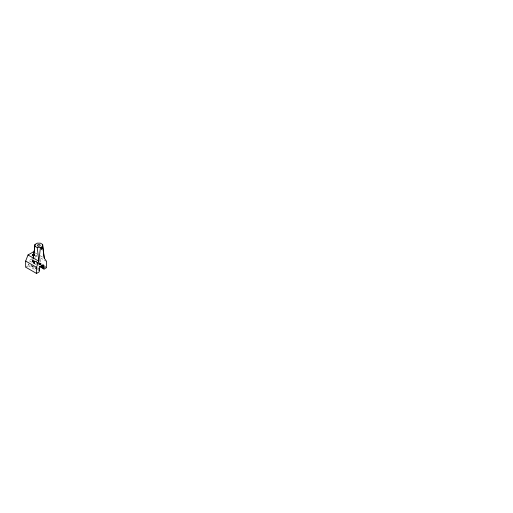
<?xml version="1.0" encoding="UTF-8"?>
<svg xmlns="http://www.w3.org/2000/svg" width="513" height="513" viewBox="0 0 513 513"><rect width="100%" height="100%" fill="white"/><g stroke="black" fill="none" stroke-linecap="round" stroke-linejoin="round"><path stroke-width="0.38" stroke-dasharray="2.56 1.92" d="M25.721 267.196L28.209 265.753L28.843 264.118M38.712 264.528L33.307 261.406L32.595 261.816L33.23 262.855L35.788 261.303L38.494 262.861M32.447 258.623L28.991 260.623L36.423 264.913M34.775 257.308L37.481 255.75M33.307 261.406L32.595 260.392L33.307 259.847L38.712 262.97M28.843 263.983L28.132 264.394L37.596 269.857M35.448 253.018L38.834 254.967M40.181 255.75L42.887 257.308M37.141 255.993L35.788 255.211L35.788 258.257M40.521 257.943L45.926 261.066M39.206 262.528L43.265 264.868M39.392 263.361L40.745 264.137M41.194 264.426L39.168 263.252A1.385 0.802 0 0 1 40.219 264.035A1.385 0.802 0 0 1 39.187 264.804M44.58 266.375L46.606 267.542M35.724 261.418L38.424 262.977M39.103 263.368L41.13 264.541M45.182 266.882L46.536 267.664M32.595 260.258L38.68 263.772M39.354 264.163L40.707 264.939M32.595 260.392L38.68 263.906M39.354 264.298L40.707 265.074M32.595 261.816L36.647 264.163M32.595 261.951L36.647 264.298M33.23 262.855L36.609 264.811M37.635 267.632L39.661 268.799M31.55 265.542L38.982 269.838M30.87 265.292L38.982 269.973M28.209 265.753L36.32 270.441M40.219 259.366L40.219 264.035M32.229 258.834L32.229 261.143M39.321 263.252A1.885 1.09 0 0 1 40.649 264.586A1.885 1.09 0 0 1 38.347 265.356M39.232 263.169A1.545 0.891 0 0 1 40.328 264.266A1.545 0.891 0 0 1 38.43 264.894M32.781 261.829A1.289 0.744 0 0 0 34.711 261.181A1.289 0.744 0 0 0 32.781 260.54A1.289 0.744 0 0 0 32.781 261.829M32.826 261.739A1.193 0.693 0 0 0 34.621 261.143A1.193 0.693 0 0 0 32.826 260.546A1.193 0.693 0 0 0 32.826 261.739"/><path stroke-width="0.77" d="M35.006 244.464L33.422 258.09L35.006 244.464L37.25 243.168L40.418 243.168L42.656 244.464L44.24 258.09L46.606 261.457L46.536 267.664L44.041 269.101L39.315 266.369M42.656 244.464L42.656 246.291L40.418 247.587L38.834 261.213L36.468 267.311L36.468 273.397M41.38 265.33L43.406 266.504L44.124 266.093L43.265 264.868L39.809 266.863L38.95 269.075L39.661 268.665L38.95 270.64L39.661 270.229L39.026 271.999L36.532 273.435L25.65 267.158L25.65 261.066L28.016 254.967L33.422 251.845L34.775 252.627M41.264 247.875L41.803 247.561A0.795 0.462 60 0 1 42.213 248.42A0.795 0.462 60 0 1 41.803 248.811L41.264 249.126L41.264 247.875A0.795 0.462 60 0 1 41.668 248.734A0.795 0.462 60 0 1 41.264 249.126M40.027 266.112L43.406 268.062L44.124 267.651L43.406 266.638L41.38 265.465M35.006 246.291L37.25 247.587L40.418 247.587M28.016 254.967L38.834 261.213L37.25 247.587M42.092 264.92L44.124 266.093M41.418 266.093L44.124 267.651M40.027 266.247L43.406 268.196L44.041 269.101M25.65 261.066L36.468 267.311M42.656 246.291L44.24 258.09M34.134 255.455A1.007 0.577 0 0 1 32.717 255.455A1.007 0.577 0 0 1 32.717 254.64A1.007 0.577 0 0 1 34.134 254.64M32.422 255.75A1.007 0.577 0 0 1 33.037 255.211A1.007 0.577 0 0 1 34.134 255.339M32.229 255.75A1.193 0.693 0 0 1 32.39 255.403M32.575 255.262A1.193 0.693 0 0 1 34.018 255.153M34.198 255.416A1.097 0.635 0 0 1 32.646 255.416A1.097 0.635 0 0 1 32.646 254.519A1.097 0.635 0 0 1 34.198 254.519M38.135 246.073A1.385 0.802 0 0 0 40.219 245.381A1.385 0.802 0 0 0 38.135 244.682A1.385 0.802 0 0 0 38.135 246.073"/></g></svg>
